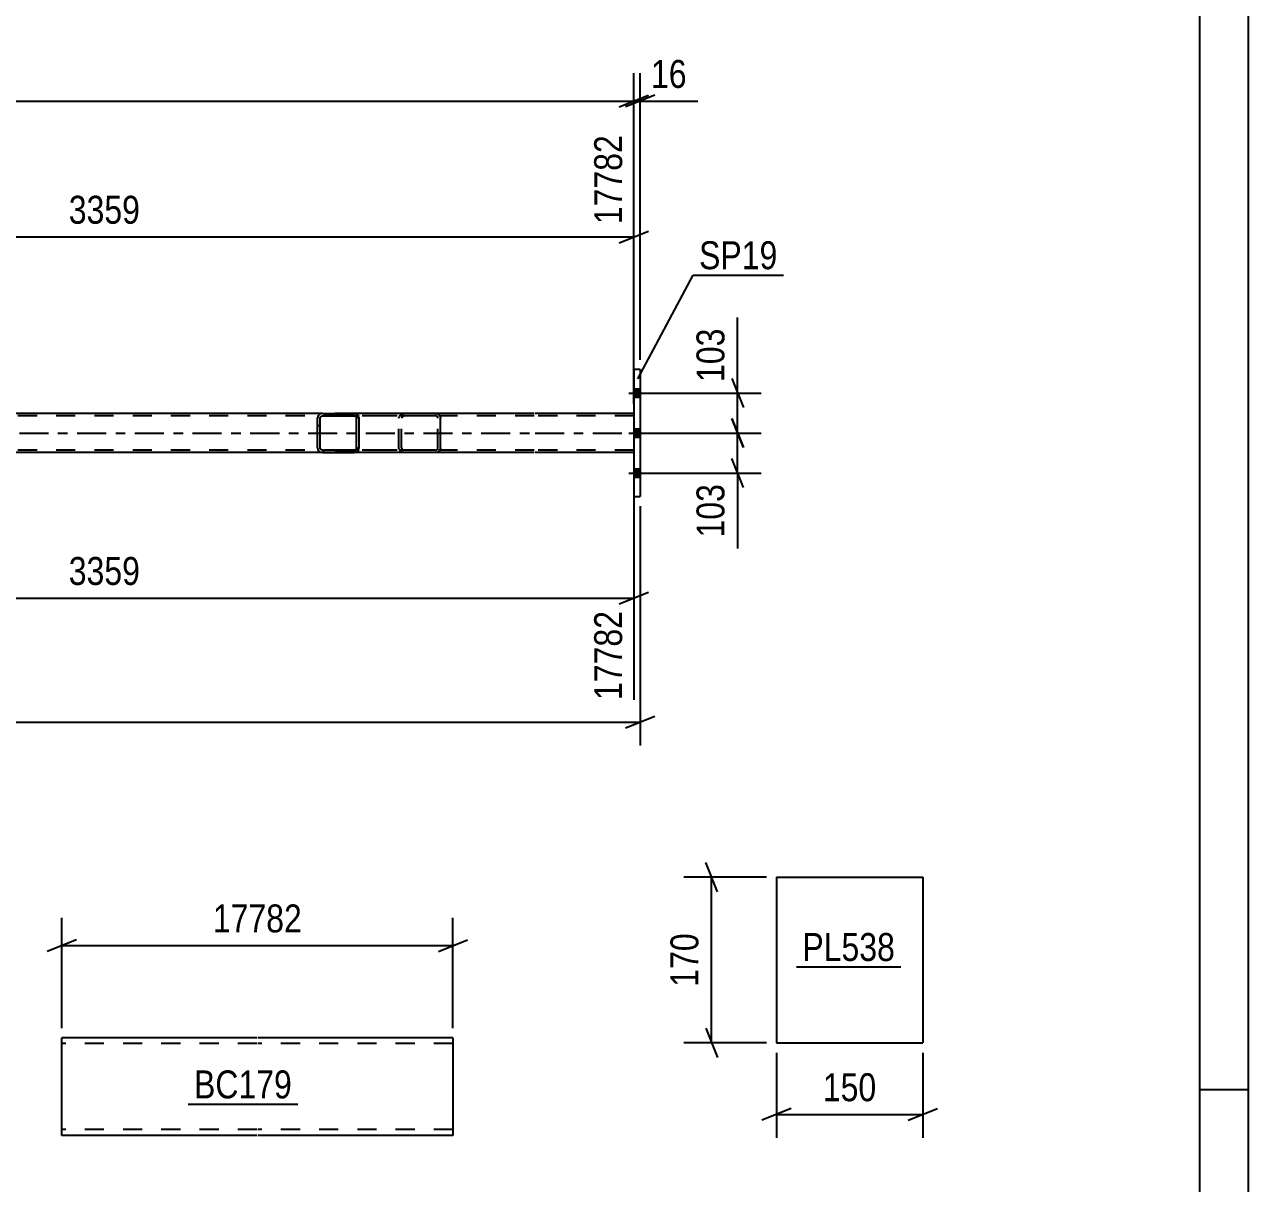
# Model space of a CAD drawing. Header units: millimetres. Extents: x 0 to 841, y 0 to 594.
# Drawn here: x 715.5 to 841, y 139.4 to 258.2 of the extents above; entities that cross this region are included whole.
import ezdxf

# ---------------------------------------------------------------- set-up
doc = ezdxf.new("R2010")
doc.units = ezdxf.units.MM
doc.linetypes.add('DXK_LINE_DOT2', pattern=[3.9198, 1.9599, -1.9599])
doc.linetypes.add('DXK_LINE_DOT3', pattern=[5.9187, 2.979, -0.9799, 0.9799, -0.9799])
doc.styles.add('Arial Narrow', font='ARIALN.TTF', dxfattribs={"height": 0.2})

# ---------------------------------------------------------------- blocks, each defined once
blk = doc.blocks.new('Unknown-122569494-1133')
at = {"color": 5, "linetype": 'Continuous'}
for p, q in [((841, 0), (841, 594)), ((836, 5), (836, 589)), ((841, 149), (836, 149))]:
    blk.add_line(p, q, dxfattribs=at)
blk = doc.blocks.new('Part-122569494-7189 - 7021')
at = {"color": 2, "linetype": 'Continuous'}
for p, q in [((778.62, 222.81), (777.98, 222.81)), ((777.98, 222.81), (777.98, 209.81)), ((778.62, 222.81), (778.62, 209.81)), ((777.98, 209.81), (778.62, 209.81))]:
    blk.add_line(p, q, dxfattribs=at)
blk = doc.blocks.new('Part-122569494-7172 - 7021')
at = {"color": 7, "linetype": 'DXK_LINE_DOT2'}
for p, q in [((767.76, 218.07), (105.36, 218.07)), ((757.65, 218.31), (746.06, 218.31)), ((777.98, 218.07), (767.86, 218.07)), ((777.98, 218.31), (777.98, 214.31)), ((767.76, 214.55), (105.36, 214.55)), ((757.65, 214.31), (746.06, 214.31)), ((777.98, 214.55), (767.86, 214.55))]:
    blk.add_line(p, q, dxfattribs=at)
at = {"color": 2, "linetype": 'Continuous'}
for p, q in [((746.06, 218.31), (680.99, 218.31)), ((767.76, 218.31), (757.65, 218.31)), ((777.98, 218.31), (767.86, 218.31)), ((746.06, 214.31), (680.99, 214.31)), ((767.76, 214.31), (757.65, 214.31)), ((777.98, 214.31), (767.86, 214.31))]:
    blk.add_line(p, q, dxfattribs=at)
at = {"color": 7, "linetype": 'DXK_LINE_DOT3'}
for p, q in [((105.36, 216.31), (767.76, 216.31)), ((767.86, 216.31), (777.98, 216.31))]:
    blk.add_line(p, q, dxfattribs=at)
blk = doc.blocks.new('Bolt-122569494-7211 - 7021')
at = {"linetype": 'Continuous'}
for points in [[(778.62, 219.97), (778.62, 220.85), (777.98, 220.85), (777.98, 219.97)], [(778.62, 219.97), (778.62, 220.85), (777.98, 220.85), (777.98, 219.97)], [(778.62, 219.97), (778.62, 220.85), (777.98, 220.85), (777.98, 219.97)], [(778.62, 215.87), (778.62, 216.75), (777.98, 216.75), (777.98, 215.87)], [(778.62, 215.87), (778.62, 216.75), (777.98, 216.75), (777.98, 215.87)], [(778.62, 211.77), (778.62, 212.65), (777.98, 212.65), (777.98, 211.77)], [(778.62, 211.77), (778.62, 212.65), (777.98, 212.65), (777.98, 211.77)], [(778.62, 211.77), (778.62, 212.65), (777.98, 212.65), (777.98, 211.77)]]:
    blk.add_hatch(color=1, dxfattribs=at).paths.add_polyline_path(points)
at = {"color": 1, "linetype": 'Continuous'}
for p, q in [((777.46, 220.41), (780.78, 220.41)), ((777.46, 220.41), (780.78, 220.41)), ((777.46, 220.41), (780.78, 220.41)), ((777.98, 220.85), (778.62, 220.85)), ((777.98, 220.85), (778.62, 220.85)), ((777.98, 220.85), (778.62, 220.85)), ((777.98, 219.97), (778.62, 219.97)), ((777.98, 219.97), (778.62, 219.97)), ((777.98, 219.97), (778.62, 219.97)), ((777.46, 216.31), (780.78, 216.31)), ((777.46, 216.31), (780.78, 216.31)), ((777.98, 216.75), (778.62, 216.75)), ((777.98, 216.75), (778.62, 216.75)), ((777.98, 215.87), (778.62, 215.87)), ((777.98, 215.87), (778.62, 215.87)), ((777.46, 212.21), (780.78, 212.21)), ((777.46, 212.21), (780.78, 212.21)), ((777.46, 212.21), (780.78, 212.21)), ((777.98, 212.65), (778.62, 212.65)), ((777.98, 212.65), (778.62, 212.65)), ((777.98, 212.65), (778.62, 212.65)), ((777.98, 211.77), (778.62, 211.77)), ((777.98, 211.77), (778.62, 211.77)), ((777.98, 211.77), (778.62, 211.77))]:
    blk.add_line(p, q, dxfattribs=at)
blk = doc.blocks.new('Part-122569494-7284 - 7021')
at = {"linetype": 'Continuous'}
h = blk.add_hatch(dxfattribs=at)
h.set_pattern_fill('', scale=0.7, style=0, pattern_type=0)
h.set_pattern_definition([(45, (749.7717, 218.0145), (-1.57154, 1.57154), [])])
h.paths.add_polyline_path([(749.81, 217.83), (749.77, 218.01), (749.66, 218.17), (749.5, 218.27), (749.3, 218.31), (746.06, 218.31), (745.87, 218.27), (745.7, 218.17), (745.59, 218.01), (745.55, 217.83), (745.55, 214.79), (745.59, 214.61), (745.7, 214.45), (745.87, 214.35), (746.06, 214.31), (749.3, 214.31), (749.5, 214.35), (749.66, 214.45), (749.77, 214.61), (749.81, 214.79)])
h.paths.add_polyline_path([(749.54, 214.7), (749.48, 214.62), (749.4, 214.57), (749.3, 214.55), (746.06, 214.55), (745.97, 214.57), (745.88, 214.62), (745.83, 214.7), (745.81, 214.79), (745.81, 217.83), (745.83, 217.92), (745.88, 218), (745.97, 218.05), (746.06, 218.07), (749.3, 218.07), (749.4, 218.05), (749.48, 218), (749.54, 217.92), (749.56, 217.83), (749.56, 214.79)])
at = {"color": 2, "linetype": 'Continuous'}
for p, q in [((745.59, 218.01), (745.55, 217.83)), ((745.55, 214.79), (745.55, 217.83)), ((745.81, 217.83), (745.83, 217.92)), ((745.81, 214.79), (745.81, 217.83)), ((745.83, 217.92), (745.88, 218)), ((746.06, 218.31), (745.87, 218.27)), ((745.88, 218), (745.97, 218.05)), ((745.97, 218.05), (746.06, 218.07)), ((746.06, 218.31), (749.3, 218.31)), ((746.06, 218.07), (749.3, 218.07)), ((757.65, 218.31), (749.3, 218.31)), ((749.5, 218.27), (749.3, 218.31)), ((749.3, 218.07), (749.4, 218.05)), ((749.4, 218.05), (749.48, 218)), ((749.48, 218), (749.54, 217.92)), ((749.54, 217.92), (749.56, 217.83)), ((749.56, 214.79), (749.56, 217.83)), ((749.81, 217.83), (749.77, 218.01)), ((749.81, 214.79), (749.81, 217.83)), ((757.65, 218.31), (757.84, 218.27)), ((758.12, 218.01), (758.16, 217.83)), ((758.16, 214.79), (758.16, 217.83)), ((745.55, 214.79), (745.59, 214.61)), ((745.83, 214.7), (745.81, 214.79)), ((745.88, 214.62), (745.83, 214.7)), ((745.97, 214.57), (745.88, 214.62)), ((749.48, 214.62), (749.4, 214.57)), ((749.54, 214.7), (749.48, 214.62)), ((749.56, 214.79), (749.54, 214.7)), ((749.77, 214.61), (749.81, 214.79)), ((758.16, 214.79), (758.12, 214.61)), ((745.87, 214.35), (746.06, 214.31)), ((746.06, 214.55), (745.97, 214.57)), ((746.06, 214.55), (749.3, 214.55)), ((746.06, 214.31), (749.3, 214.31)), ((749.4, 214.57), (749.3, 214.55)), ((749.3, 214.31), (749.5, 214.35)), ((757.65, 214.31), (749.3, 214.31)), ((757.84, 214.35), (757.65, 214.31))]:
    blk.add_line(p, q, dxfattribs=at)
at = {"color": 7, "linetype": 'DXK_LINE_DOT2'}
for p, q in [((749.3, 218.31), (746.06, 218.31)), ((757.65, 218.07), (746.06, 218.07)), ((753.9, 217.83), (753.94, 218.01)), ((753.9, 214.79), (753.9, 217.83)), ((754.18, 217.92), (754.16, 217.83)), ((754.16, 214.79), (754.16, 217.83)), ((754.23, 218), (754.18, 217.92)), ((754.22, 218.27), (754.41, 218.31)), ((754.23, 218), (754.26, 218.01)), ((754.26, 218.01), (754.32, 218.05)), ((754.32, 218.05), (754.41, 218.07)), ((757.75, 218.05), (757.65, 218.07)), ((757.83, 218), (757.75, 218.05)), ((757.89, 217.92), (757.83, 218)), ((757.9, 217.83), (757.89, 217.92)), ((757.9, 214.79), (757.9, 217.83)), ((753.94, 214.61), (753.9, 214.79)), ((754.16, 214.79), (754.18, 214.7)), ((754.18, 214.7), (754.23, 214.62)), ((754.23, 214.62), (754.26, 214.61)), ((754.26, 214.61), (754.32, 214.57)), ((757.75, 214.57), (757.83, 214.62)), ((757.83, 214.62), (757.89, 214.7)), ((757.89, 214.7), (757.9, 214.79)), ((757.65, 214.55), (746.06, 214.55)), ((749.3, 214.31), (746.06, 214.31)), ((754.41, 214.31), (754.22, 214.35)), ((754.32, 214.57), (754.41, 214.55)), ((757.65, 214.55), (757.75, 214.57))]:
    blk.add_line(p, q, dxfattribs=at)
at = {"color": 2, "linetype": 'Continuous'}
for centre, start, end in [((746.05, 217.81), 110.7583, 155.68), ((749.32, 217.81), 24.32, 69.2417), ((757.67, 217.81), 24.32, 69.2417), ((746.05, 214.81), 204.32, 249.2417), ((749.32, 214.81), 290.7583, 335.68), ((757.67, 214.81), 290.7583, 335.68)]:
    blk.add_arc(centre, 0.496, start, end, dxfattribs=at)
at = {"color": 7, "linetype": 'DXK_LINE_DOT2'}
for centre, start, end in [((754.39, 217.81), 110.7583, 155.68), ((754.39, 214.81), 204.32, 249.2417)]:
    blk.add_arc(centre, 0.496, start, end, dxfattribs=at)
blk = doc.blocks.new('Part-122569494-7742 - 7738')
at = {"color": 2, "linetype": 'Continuous'}
for p, q in [((792.6, 170.8), (792.6, 153.8)), ((792.6, 170.8), (807.6, 170.8)), ((807.6, 170.8), (807.6, 153.8)), ((792.6, 153.8), (807.6, 153.8))]:
    blk.add_line(p, q, dxfattribs=at)
blk = doc.blocks.new('Part-122569494-8065 - 8061')
at = {"color": 2, "linetype": 'Continuous'}
for p, q in [((739.34, 154.33), (719.34, 154.33)), ((719.34, 145.53), (719.34, 154.33)), ((759.44, 154.33), (739.44, 154.33)), ((759.44, 154.33), (759.44, 144.33)), ((719.34, 144.69), (719.34, 145.53)), ((719.34, 144.43), (719.34, 144.69)), ((719.34, 144.33), (719.34, 144.43)), ((739.34, 144.33), (719.34, 144.33)), ((759.44, 144.33), (739.44, 144.33))]:
    blk.add_line(p, q, dxfattribs=at)
at = {"color": 7, "linetype": 'DXK_LINE_DOT2'}
for p, q in [((739.34, 153.73), (719.34, 153.73)), ((759.44, 153.73), (739.44, 153.73)), ((719.34, 144.98), (719.34, 145.53)), ((719.34, 144.93), (719.34, 144.98)), ((719.34, 144.93), (719.34, 144.98)), ((719.34, 144.69), (719.34, 144.98)), ((739.34, 144.93), (719.34, 144.93)), ((719.34, 144.33), (719.34, 144.33)), ((759.44, 144.93), (739.44, 144.93)), ((759.44, 144.93), (759.44, 144.98))]:
    blk.add_line(p, q, dxfattribs=at)
blk = doc.blocks.new('StraightDimension-122569494-7340 - 7021')
at = {"color": 7, "linetype": 'Continuous'}
for p, q in [((788.02, 217.81), (789.22, 214.81)), ((779.62, 216.31), (791.02, 216.31)), ((788.62, 212.21), (788.62, 216.31)), ((789.22, 210.71), (788.02, 213.71)), ((779.62, 212.21), (791.02, 212.21)), ((788.62, 212.21), (788.62, 204.48)), ((788.62, 212.21), (788.62, 204.48))]:
    blk.add_line(p, q, dxfattribs=at)
at = {"color": 0}
blk.add_wipeout([(787.87, 211.69), (783.67, 211.69), (783.67, 205), (787.87, 205)], dxfattribs=at)
at = {"color": 3, "style": 'Arial Narrow'}
blk.add_text('103', height=2.863, rotation=90.0002, dxfattribs=at).set_placement((787.27, 205.6))
blk = doc.blocks.new('StraightDimension-122569494-7348 - 7021')
at = {"color": 7, "linetype": 'Continuous'}
for p, q in [((788.62, 220.41), (788.62, 228.15)), ((788.62, 220.41), (788.62, 228.15)), ((788.02, 221.91), (789.22, 218.91)), ((779.62, 220.41), (791.02, 220.41)), ((788.62, 216.31), (788.62, 220.41)), ((789.22, 214.81), (788.02, 217.81)), ((779.62, 216.31), (791.02, 216.31))]:
    blk.add_line(p, q, dxfattribs=at)
at = {"color": 0}
blk.add_wipeout([(787.87, 227.62), (783.67, 227.62), (783.67, 220.94), (787.87, 220.94)], dxfattribs=at)
at = {"color": 3, "style": 'Arial Narrow'}
blk.add_text('103', height=2.863, rotation=90.0002, dxfattribs=at).set_placement((787.27, 221.54))
blk = doc.blocks.new('StraightDimension-122569494-7357 - 7021')
at = {"color": 7, "linetype": 'Continuous'}
for p, q in [((778.62, 208.81), (778.62, 184.29)), ((777.12, 186.09), (780.12, 187.29)), ((94.5, 186.69), (778.62, 186.69))]:
    blk.add_line(p, q, dxfattribs=at)
blk = doc.blocks.new('StraightDimension-122569494-7384 - 7021')
at = {"color": 7, "linetype": 'Continuous'}
for p, q in [((669.43, 226.91), (669.43, 246.85)), ((777.98, 219.31), (777.98, 246.85)), ((670.93, 237.01), (667.93, 235.81)), ((669.43, 236.41), (777.98, 236.41)), ((776.48, 235.81), (779.48, 237.01))]:
    blk.add_line(p, q, dxfattribs=at)
at = {"color": 0}
blk.add_wipeout([(727.96, 237.16), (727.96, 241.36), (719.45, 241.36), (719.45, 237.16)], dxfattribs=at)
at = {"color": 3, "style": 'Arial Narrow'}
blk.add_text('3359', height=2.863, dxfattribs=at).set_placement((720.05, 237.76))
at = {"color": 0, "linetype": 'Continuous'}
blk.add_wipeout([(777.38, 247.45), (773.18, 247.45), (773.18, 237.11), (777.38, 237.11)], dxfattribs=at)
at = {"color": 3, "linetype": 'Continuous', "style": 'Arial Narrow'}
blk.add_text('17782', height=2.863, rotation=90.0002, dxfattribs=at).set_placement((776.78, 237.71))
blk = doc.blocks.new('StraightDimension-122569494-7433 - 7021')
at = {"color": 7, "linetype": 'Continuous'}
for p, q in [((777.98, 213.31), (777.98, 188.95)), ((669.43, 204.91), (669.43, 188.95)), ((670.93, 199.99), (667.93, 198.79)), ((776.48, 198.79), (779.48, 199.99)), ((669.43, 199.39), (777.98, 199.39))]:
    blk.add_line(p, q, dxfattribs=at)
at = {"color": 0}
blk.add_wipeout([(727.96, 200.14), (727.96, 204.34), (719.45, 204.34), (719.45, 200.14)], dxfattribs=at)
at = {"color": 3, "style": 'Arial Narrow'}
blk.add_text('3359', height=2.863, dxfattribs=at).set_placement((720.05, 200.74))
at = {"color": 0, "linetype": 'Continuous'}
blk.add_wipeout([(777.38, 198.69), (773.18, 198.69), (773.18, 188.35), (777.38, 188.35)], dxfattribs=at)
at = {"color": 3, "linetype": 'Continuous', "style": 'Arial Narrow'}
blk.add_text('17782', height=2.863, rotation=90.0002, dxfattribs=at).set_placement((776.78, 188.95))
blk = doc.blocks.new('StraightDimension-122569494-18960 - 7021')
at = {"color": 7, "linetype": 'Continuous'}
for p, q in [((777.98, 223.81), (777.98, 253.18)), ((778.62, 223.81), (778.62, 253.18)), ((776.48, 249.73), (779.48, 250.93)), ((780.12, 250.93), (777.12, 249.73)), ((777.98, 250.33), (778.62, 250.33)), ((778.62, 250.33), (784.53, 250.33)), ((778.62, 250.33), (784.53, 250.33))]:
    blk.add_line(p, q, dxfattribs=at)
at = {"color": 0}
blk.add_wipeout([(784, 251.08), (784, 255.28), (779.14, 255.28), (779.14, 251.08)], dxfattribs=at)
at = {"color": 3, "style": 'Arial Narrow'}
blk.add_text('16', height=2.863, dxfattribs=at).set_placement((779.74, 251.68))
blk = doc.blocks.new('StraightDimension-122569494-18961 - 7021')
at = {"color": 7, "linetype": 'Continuous'}
for p, q in [((777.98, 223.81), (777.98, 253.18)), ((95.14, 250.33), (777.98, 250.33)), ((776.48, 249.73), (779.48, 250.93))]:
    blk.add_line(p, q, dxfattribs=at)
blk = doc.blocks.new('StraightDimension-122569494-7744 - 7738')
at = {"color": 7, "linetype": 'Continuous'}
for p, q in [((786.55, 169.3), (785.35, 172.3)), ((791.6, 170.8), (783.1, 170.8)), ((785.95, 153.8), (785.95, 170.8)), ((785.35, 155.3), (786.55, 152.3)), ((791.6, 153.8), (783.1, 153.8))]:
    blk.add_line(p, q, dxfattribs=at)
at = {"color": 0}
blk.add_wipeout([(785.2, 165.65), (781, 165.65), (781, 158.96), (785.2, 158.96)], dxfattribs=at)
at = {"color": 3, "style": 'Arial Narrow'}
blk.add_text('170', height=2.863, rotation=90.0002, dxfattribs=at).set_placement((784.6, 159.56))
blk = doc.blocks.new('StraightDimension-122569494-7755 - 7738')
at = {"color": 7, "linetype": 'Continuous'}
for p, q in [((792.6, 152.8), (792.6, 144.08)), ((807.6, 152.8), (807.6, 144.08)), ((794.1, 147.08), (791.1, 145.88)), ((806.1, 145.88), (809.1, 147.08)), ((792.6, 146.48), (807.6, 146.48))]:
    blk.add_line(p, q, dxfattribs=at)
at = {"color": 0}
blk.add_wipeout([(803.44, 147.23), (803.44, 151.43), (796.76, 151.43), (796.76, 147.23)], dxfattribs=at)
at = {"color": 3, "style": 'Arial Narrow'}
blk.add_text('150', height=2.863, dxfattribs=at).set_placement((797.36, 147.83))
blk = doc.blocks.new('StraightDimension-122569494-8070 - 8061')
at = {"color": 7, "linetype": 'Continuous'}
for p, q in [((719.34, 155.33), (719.34, 166.63)), ((759.44, 155.33), (759.44, 166.63)), ((720.84, 164.38), (717.84, 163.18)), ((719.34, 163.78), (759.44, 163.78)), ((757.94, 163.18), (760.94, 164.38))]:
    blk.add_line(p, q, dxfattribs=at)
at = {"color": 0}
blk.add_wipeout([(744.56, 164.53), (744.56, 168.73), (734.22, 168.73), (734.22, 164.53)], dxfattribs=at)
at = {"color": 3, "style": 'Arial Narrow'}
blk.add_text('17782', height=2.863, dxfattribs=at).set_placement((734.82, 165.13))
blk = doc.blocks.new('Mark-122569494-7185 - 7021')
at = {"color": 0}
blk.add_wipeout([(792.71, 233.1), (792.71, 236.1), (784.67, 236.1), (784.67, 233.1)], dxfattribs=at)
blk.add_wipeout([(792.71, 233.1), (792.71, 236.1), (784.67, 236.1), (784.67, 233.1)], dxfattribs=at)
at = {"color": 30, "linetype": 'Continuous'}
for p, q in [((778.39, 221.85), (784.07, 232.5)), ((784.07, 232.5), (793.31, 232.5))]:
    blk.add_line(p, q, dxfattribs=at)
at = {"color": 3, "style": 'Arial Narrow'}
blk.add_text('SP19', height=2.863, dxfattribs=at).set_placement((784.67, 233.1))
blk = doc.blocks.new('Mark-122569494-7740 - 7738')
at = {"color": 0}
blk.add_wipeout([(804.77, 162.2), (804.77, 165.2), (795.26, 165.2), (795.26, 162.2)], dxfattribs=at)
blk.add_wipeout([(804.77, 162.2), (804.77, 165.2), (795.26, 165.2), (795.26, 162.2)], dxfattribs=at)
at = {"color": 30, "linetype": 'Continuous'}
blk.add_line((794.66, 161.6), (805.37, 161.6), dxfattribs=at)
at = {"color": 3, "style": 'Arial Narrow'}
blk.add_text('PL538', height=2.863, dxfattribs=at).set_placement((795.26, 162.2))
blk = doc.blocks.new('Mark-122569494-8063 - 8061')
at = {"color": 0}
blk.add_wipeout([(742.94, 148.12), (742.94, 151.12), (732.89, 151.12), (732.89, 148.12)], dxfattribs=at)
blk.add_wipeout([(742.94, 148.12), (742.94, 151.12), (732.89, 151.12), (732.89, 148.12)], dxfattribs=at)
at = {"color": 30, "linetype": 'Continuous'}
blk.add_line((732.29, 147.52), (743.54, 147.52), dxfattribs=at)
at = {"color": 3, "style": 'Arial Narrow'}
blk.add_text('BC179', height=2.863, dxfattribs=at).set_placement((732.89, 148.12))

msp = doc.modelspace()

# ---------------------------------------------------------------- block references
for name in ['Unknown-122569494-1133', 'Part-122569494-7189 - 7021', 'Bolt-122569494-7211 - 7021', 'Part-122569494-7172 - 7021', 'Part-122569494-7284 - 7021', 'Part-122569494-7742 - 7738', 'Part-122569494-8065 - 8061']:
    msp.add_blockref(name, (0, 0))

# ---------------------------------------------------------------- next in the draw order: block references
for name in ['StraightDimension-122569494-7340 - 7021', 'StraightDimension-122569494-7744 - 7738', 'StraightDimension-122569494-8070 - 8061', 'Mark-122569494-7740 - 7738', 'Mark-122569494-8063 - 8061']:
    msp.add_blockref(name, (0, 0))

# ---------------------------------------------------------------- next in the draw order: block references
for name in ['StraightDimension-122569494-7348 - 7021', 'StraightDimension-122569494-7357 - 7021', 'StraightDimension-122569494-7755 - 7738']:
    msp.add_blockref(name, (0, 0))

# ---------------------------------------------------------------- next in the draw order: block references
for name in ['StraightDimension-122569494-7384 - 7021', 'StraightDimension-122569494-7433 - 7021']:
    msp.add_blockref(name, (0, 0))

# ---------------------------------------------------------------- next in the draw order: block references
msp.add_blockref('StraightDimension-122569494-18960 - 7021', (0, 0))

# ---------------------------------------------------------------- next in the draw order: block references
msp.add_blockref('StraightDimension-122569494-18961 - 7021', (0, 0))

# ---------------------------------------------------------------- next in the draw order: block references
msp.add_blockref('Mark-122569494-7185 - 7021', (0, 0))

doc.saveas('drawing.dxf')
